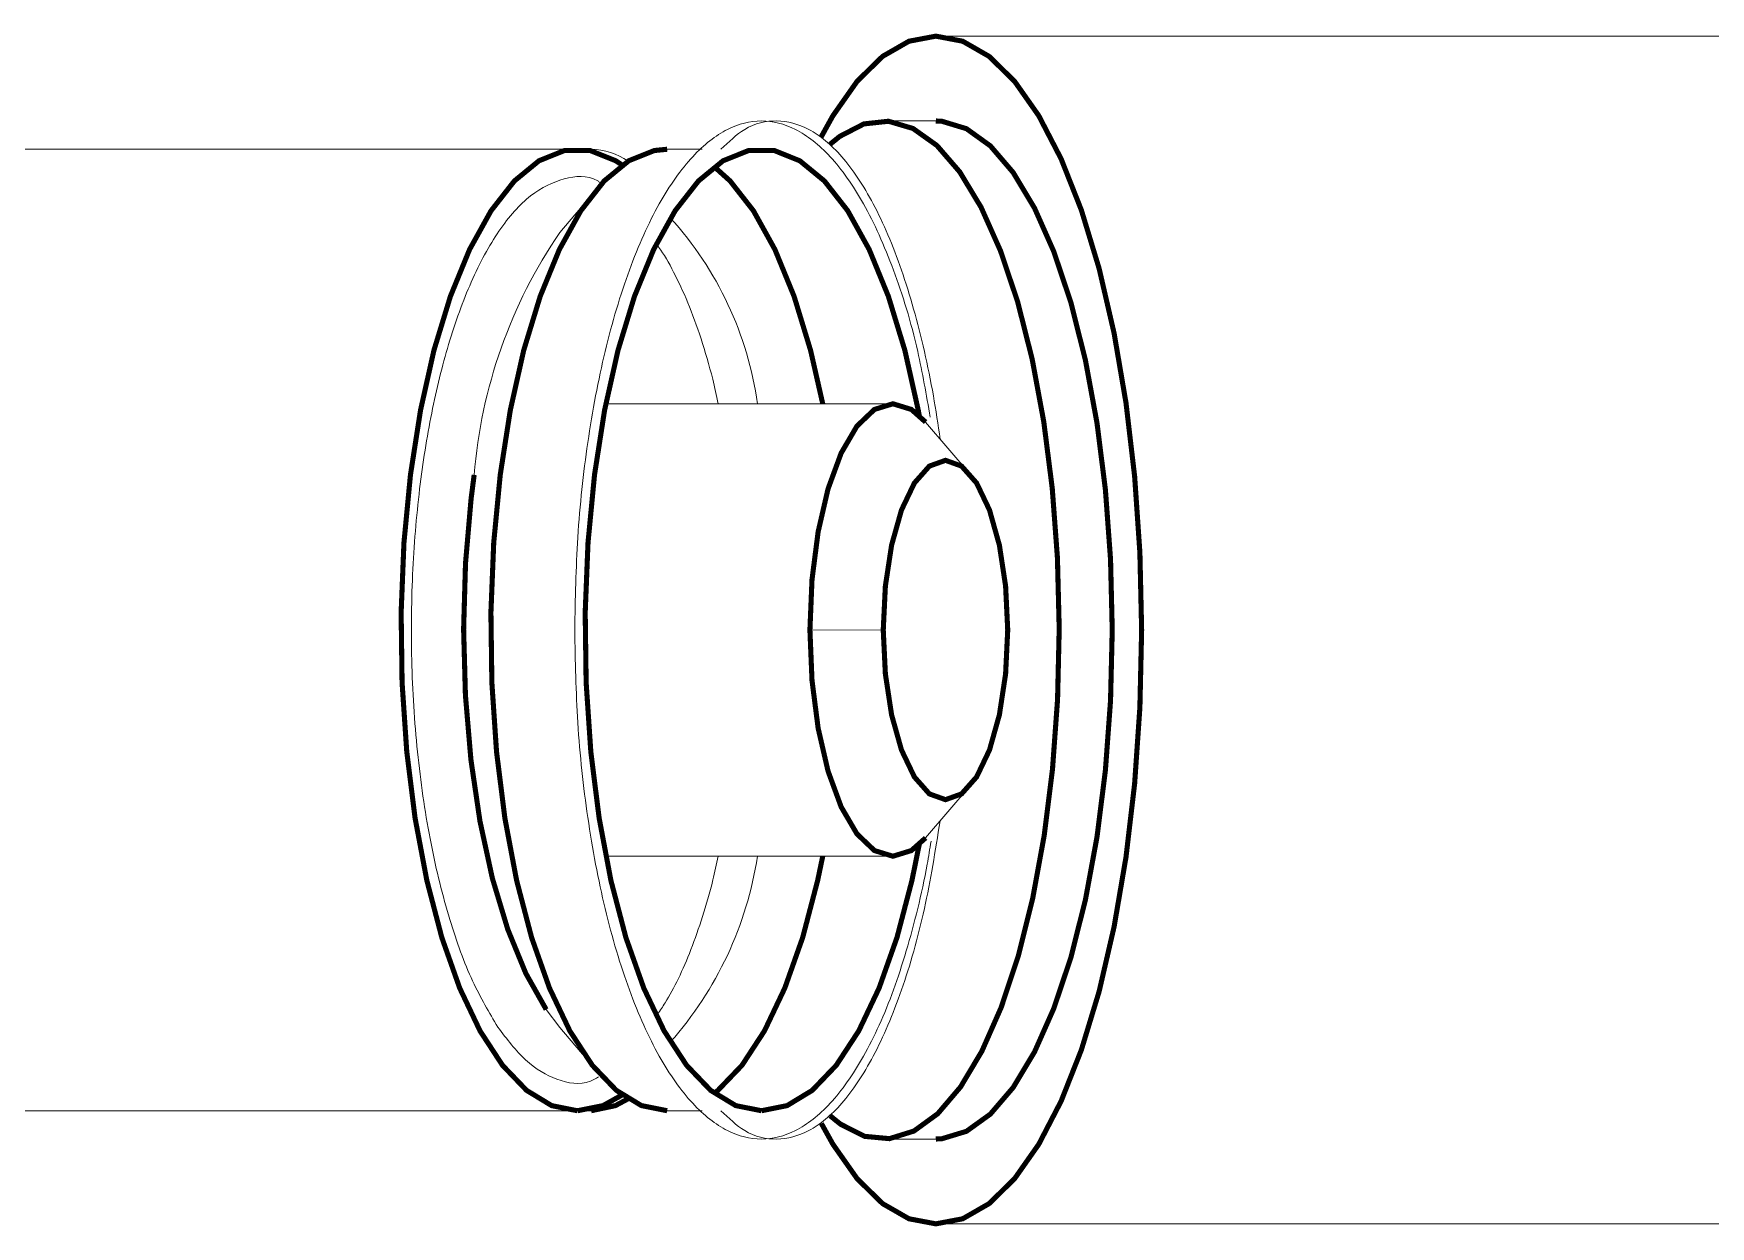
# Model space of a CAD drawing. Header units: millimetres. Extents: x -16985 to -606, y 2122 to 9380.
# Drawn here: x -2994.2 to -2934.9, y 6845 to 6887.2 of the extents above; entities that cross this region are included whole.
import ezdxf

# ---------------------------------------------------------------- set-up
doc = ezdxf.new("R2010")
doc.units = ezdxf.units.MM
for name, pattern in [('K5LT32768', [0]), ('K5LT32769', [0]), ('K5LT_THIN', [0])]:
    doc.linetypes.add(name, pattern=pattern)

msp = doc.modelspace()

# ---------------------------------------------------------------- linework, layer by layer
at = {"color": 7, "linetype": 'K5LT_THIN', "lineweight": 18}
for p, q in [((-2796.8377303861, 6887.1168339749), (-2962.274269584, 6887.1168339749)), ((-2962.274269584, 6884.1168339749), (-2964.1502363292, 6884.1168339749)), ((-2974.9563935139, 6883.1168339749), (-2995.3966866867, 6883.116833975)), ((-2974.4680398504, 6883.1168339749), (-2974.9563935139, 6883.1168339749)), ((-2970.5394948038, 6883.1168339749), (-2971.7803804268, 6883.1168339749)), ((-2974.2414218841, 6881.738116702), (-2975.5822954535, 6880.1694580152)), ((-2963.7936011611, 6874.1168339749), (-2973.9493177127, 6874.1168339749)), ((-2961.0645329017, 6871.6302278786), (-2962.6354640048, 6873.4680258465)), ((-2966.7293627991, 6866.1168339749), (-2964.1349569975, 6866.1168338561)), ((-2962.6354640048, 6858.7656421033), (-2961.0645329018, 6860.6034400712)), ((-2973.9493177127, 6858.1168339749), (-2963.7936011612, 6858.1168339749)), ((-2976.058940427, 6852.6960575653), (-2975.5822954535, 6852.0642099347)), ((-2975.5822954535, 6852.0642099347), (-2974.2414218841, 6850.4955512479)), ((-2995.3933981744, 6849.116833975), (-2974.9563935139, 6849.1168339749)), ((-2974.9563935139, 6849.1168339749), (-2974.4680398504, 6849.1168339749)), ((-2971.7803804268, 6849.1168339749), (-2970.5394948038, 6849.1168339749)), ((-2964.1502363292, 6848.1168339749), (-2962.2742695841, 6848.1168339749)), ((-2962.274269584, 6845.1168339749), (-2796.8369617365, 6845.1168339749))]:
    msp.add_line(p, q, dxfattribs=at)
at = {"color": 7, "linetype": 'K5LT_THIN', "const_width": 0.18}
for points in [[(-2966.3402160318, 6883.536673525), (-2965.9144418345, 6884.3033674544), (-2965.0603368064, 6885.5183041577), (-2964.1585613958, 6886.401276327), (-2963.2245452298, 6886.9371760638), (-2962.274269584, 6887.1168339749), (-2961.3239939383, 6886.9371760638), (-2960.3899777723, 6886.401276327), (-2959.4882023617, 6885.5183041577), (-2958.6340973336, 6884.3033674544), (-2957.842276662, 6882.777254121), (-2957.1262886181, 6880.9660763798), (-2956.4983839558, 6878.9008239841), (-2955.969306298, 6876.6168339749), (-2955.5481083101, 6874.1531860546), (-2955.2419968064, 6871.5520339221), (-2955.0562094396, 6868.8578840115), (-2954.9939250832, 6866.1168339749), (-2955.0562094396, 6863.3757839383), (-2955.2419968064, 6860.6816340278), (-2955.5481083101, 6858.0804818953), (-2955.969306298, 6855.6168339749), (-2956.4983839558, 6853.3328439657), (-2957.1262886181, 6851.26759157), (-2957.842276662, 6849.4564138288), (-2958.6340973336, 6847.9303004955), (-2959.4882023617, 6846.7153637922), (-2960.3899777723, 6845.8323916229), (-2961.3239939383, 6845.2964918861), (-2962.2742695841, 6845.1168339749), (-2963.2245452298, 6845.2964918861), (-2964.1585613958, 6845.8323916229), (-2965.0603368064, 6846.7153637922), (-2965.9144418345, 6847.9303004955), (-2966.3244130438, 6848.6663913314)], [(-2966.0187884451, 6883.2909442974), (-2965.6756902214, 6883.5707381797), (-2964.8187119162, 6884.0132590488), (-2963.9487224941, 6884.1074463608), (-2963.0826553095, 6883.8514668667), (-2962.2373673752, 6883.2503029162), (-2961.4293112592, 6882.3156554819), (-2960.6742148547, 6881.0657164127), (-2959.9867752542, 6879.524814351), (-2959.3803726877, 6877.7229412027), (-2958.8668100914, 6875.6951683789), (-2958.456083377, 6873.4809641711), (-2958.1561868727, 6871.1234255456), (-2957.972957723, 6868.6684393102), (-2957.9099622749, 6866.1637889792), (-2957.968426663, 6863.6582247226), (-2958.1472129445, 6861.2005144984), (-2958.4428412479, 6858.8384948406), (-2958.8495575045, 6856.618139775), (-2959.359445445, 6854.5826659874), (-2959.9625806805, 6852.7716916598), (-2960.6472238699, 6851.2204653475), (-2961.4000492122, 6849.9591799062), (-2962.2064038185, 6849.0123848222), (-2963.0505929135, 6848.398508385), (-2963.9161853167, 6848.1294990011), (-2964.7863332567, 6848.2105926321), (-2965.6441002935, 6848.6402108829), (-2966.0140237382, 6848.938416469)], [(-2956.0339742976, 6866.1168339749), (-2956.0947044223, 6868.6219497922), (-2956.2757127538, 6871.0783063796), (-2956.5734761708, 6873.4380935503), (-2956.9821990469, 6875.6553807311), (-2957.4939260564, 6877.6870109493), (-2958.0986970152, 6879.4934408335), (-2958.7847407443, 6881.0395102809), (-2959.538704183, 6882.2951268083), (-2960.3459122906, 6883.2358512682), (-2961.1906536795, 6883.8433735291), (-2962.0564864193, 6884.1058688613), (-2962.274269584, 6884.1168339749)], [(-2974.9563935139, 6849.1168339749), (-2975.8647254496, 6849.2979967177), (-2976.7536978671, 6849.8376237765), (-2977.6043638627, 6850.7242139376), (-2978.3985929676, 6851.9388710708), (-2979.1194575673, 6853.4557068683), (-2979.7515936844, 6855.2423926084), (-2980.281528435, 6857.2608481867), (-2980.6979671801, 6859.4680537266), (-2980.9920342507, 6861.8169664743), (-2981.1574621177, 6864.2575234325), (-2981.1907249735, 6866.7377083669), (-2981.091113878, 6869.2046604416), (-2980.8607518686, 6871.6058008561), (-2980.5045487118, 6873.8899534711), (-2980.0300962594, 6876.0084355394), (-2979.4475066417, 6877.9160952937), (-2978.7691967449, 6879.5722742782), (-2978.0096235668, 6880.9416739134), (-2977.1849760911, 6881.9951078234), (-2976.3128302468, 6882.7101238934), (-2975.4117743086, 6883.0714827972), (-2974.5010127193, 6883.0714827972), (-2973.5999567811, 6882.7101238934), (-2973.3683863949, 6882.5568484188)], [(-2971.7803804268, 6849.1168339749), (-2972.6887123625, 6849.2979967177), (-2973.57768478, 6849.8376237765), (-2974.4283507756, 6850.7242139376), (-2975.2225798805, 6851.9388710708), (-2975.9434444802, 6853.4557068683), (-2976.5755805973, 6855.2423926084), (-2977.105515348, 6857.2608481867), (-2977.521954093, 6859.4680537266), (-2977.8160211636, 6861.8169664743), (-2977.9814490307, 6864.2575234325), (-2978.0147118864, 6866.7377083669), (-2977.9151007909, 6869.2046604416), (-2977.6847387815, 6871.6058008561), (-2977.3285356247, 6873.8899534711), (-2976.8540831723, 6876.0084355394), (-2976.2714935546, 6877.9160952937), (-2975.5931836578, 6879.5722742782), (-2974.8336104797, 6880.9416739134), (-2974.008963004, 6881.9951078234), (-2973.1368171597, 6882.7101238934), (-2972.2357612215, 6883.0714827972), (-2971.7803804268, 6883.1168339749)], [(-2968.4447646415, 6849.1168339749), (-2969.3530965772, 6849.2979967177), (-2970.2420689947, 6849.8376237765), (-2971.0927349902, 6850.7242139376), (-2971.8869640951, 6851.9388710708), (-2972.6078286948, 6853.4557068683), (-2973.2399648119, 6855.2423926084), (-2973.7698995626, 6857.2608481867), (-2974.1863383076, 6859.4680537266), (-2974.4804053782, 6861.8169664743), (-2974.6458332453, 6864.2575234325), (-2974.6790961011, 6866.7377083669), (-2974.5794850055, 6869.2046604416), (-2974.3491229962, 6871.6058008561), (-2973.9929198394, 6873.8899534711), (-2973.518467387, 6876.0084355394), (-2972.9358777692, 6877.9160952937), (-2972.2575678724, 6879.5722742782), (-2971.4979946944, 6880.9416739134), (-2970.6733472186, 6881.9951078234), (-2969.8012013743, 6882.7101238934), (-2968.9001454361, 6883.0714827972), (-2967.9893838468, 6883.0714827972), (-2967.0883279086, 6882.7101238934), (-2966.2161820644, 6881.9951078234), (-2965.3915345886, 6880.9416739134), (-2964.6319614105, 6879.5722742782), (-2963.9536515137, 6877.9160952937), (-2963.371061896, 6876.0084355394), (-2962.8966094436, 6873.8899534711), (-2962.8619218345, 6873.7032863837)], [(-2970.1125725342, 6882.498065635), (-2969.5517978497, 6881.9951078234), (-2968.727150374, 6880.9416739134), (-2967.9675771959, 6879.5722742782), (-2967.2892672991, 6877.9160952937), (-2966.7066776814, 6876.0084355394), (-2966.2758273557, 6874.1168339749)], [(-2966.7293627991, 6866.116833973), (-2966.6557571257, 6867.8970014448), (-2966.4386310008, 6869.5879038864), (-2966.0888720351, 6871.1047523886), (-2965.6240186035, 6872.3714858338), (-2965.0673803982, 6873.3245849176), (-2964.4468695831, 6873.9162572722), (-2963.7936011615, 6874.1168339749), (-2963.1403327399, 6873.9162572726), (-2962.6354640048, 6873.4680258465)], [(-2964.1349569975, 6866.1168339155), (-2964.0599317641, 6867.669748188), (-2963.8399688984, 6869.1168339233), (-2963.4900585061, 6870.3594746198), (-2963.0340464023, 6871.3129863677), (-2962.5030090581, 6871.9123889172), (-2961.9331357911, 6872.116833975), (-2961.3632625225, 6871.9123889483), (-2960.8322251739, 6871.3129864279), (-2960.376213063, 6870.3594747049), (-2960.0263026616, 6869.1168340275), (-2959.8063397853, 6867.6697483043), (-2959.7313145405, 6866.1168340359)], [(-2962.6354640048, 6858.7656421033), (-2963.1403327393, 6858.3174106777), (-2963.7936011608, 6858.1168339749), (-2964.4468695823, 6858.3174106772), (-2965.0673803974, 6858.9090830312), (-2965.6240186027, 6859.8621821143), (-2966.0888720344, 6861.1289155589), (-2966.4386310003, 6862.6457640605), (-2966.6557571254, 6864.3366665015), (-2966.7293627991, 6866.116833973)], [(-2964.1349569975, 6866.1168339155), (-2964.0599317528, 6864.5639196468), (-2963.8399688765, 6863.1168339232), (-2963.4900584751, 6861.8741932455), (-2963.0340463642, 6860.9206815222), (-2962.5030090156, 6860.3212790016), (-2961.9331357469, 6860.1168339749), (-2961.3632624798, 6860.3212790328), (-2960.8322251356, 6860.9206815824), (-2960.3762130317, 6861.8741933306), (-2960.0263026395, 6863.1168340275), (-2959.8063397738, 6864.5639197631), (-2959.7313145405, 6866.1168340359)], [(-2962.2742695841, 6848.1168339749), (-2962.0564864193, 6848.1277990886), (-2961.1906536795, 6848.3902944207), (-2960.3459122906, 6848.9978166816), (-2959.538704183, 6849.9385411415), (-2958.7847407443, 6851.1941576689), (-2958.0986970152, 6852.7402271163), (-2957.4939260564, 6854.5466570006), (-2956.9821990469, 6856.5782872187), (-2956.5734761708, 6858.7955743996), (-2956.2757127538, 6861.1553615702), (-2956.0947044223, 6863.6117181576), (-2956.0339742976, 6866.1168339749)], [(-2962.8619218409, 6858.530381531), (-2963.1196297204, 6857.2608481867), (-2963.649564471, 6855.2423926084), (-2964.2817005881, 6853.4557068683), (-2965.0025651878, 6851.9388710708), (-2965.7967942927, 6850.7242139376), (-2966.6474602883, 6849.8376237765), (-2967.5364327058, 6849.2979967177), (-2968.4447646415, 6849.1168339749)], [(-2966.2758273557, 6858.1168339749), (-2966.4552455057, 6857.2608481867), (-2966.9851802564, 6855.2423926084), (-2967.6173163735, 6853.4557068683), (-2968.3381809732, 6851.9388710708), (-2969.1324100781, 6850.7242139376), (-2969.9830760737, 6849.8376237765), (-2970.1125725342, 6849.7356023149)], [(-2973.3683864202, 6849.676819513), (-2974.0480615782, 6849.2979967177), (-2974.9563935139, 6849.1168339749)], [(-2974.4680398504, 6849.1168339749), (-2973.6099230298, 6849.2979967176), (-2973.1624119085, 6849.5392340143)]]:
    msp.add_lwpolyline(points, dxfattribs=at)
at = {"color": 8, "linetype": 'K5LT32769', "true_color": 0x808080, "const_width": 0.18}
msp.add_lwpolyline([(-2978.6072800053, 6871.6001134296), (-2978.7155825116, 6870.759330032), (-2978.9129777788, 6868.4806389891), (-2978.9804125367, 6866.1465423602), (-2978.9163061719, 6863.8117493919), (-2978.7221612832, 6861.5309856525), (-2978.4025284623, 6859.3577103111), (-2977.9648996315, 6857.3428630995), (-2977.4195324398, 6855.5336703288), (-2976.7792098319, 6853.9725379441), (-2976.058940427, 6852.6960575653)], dxfattribs=at)
at = {"color": 7, "linetype": 'K5LT_THIN', "lineweight": 18}
for centre, radius, start, end in [((-2974.5387244721, 6880.6693179293), 2.448536524008945, 55.79912690450092, 88.34574931400168), ((-2960.9350929448, 6870.1804023128), 17.72912223317762, 145.7069103435005, 175.4069557807011)]:
    msp.add_arc(centre, radius, start, end, dxfattribs=at)
at = {"color": 8, "linetype": 'K5LT32768', "lineweight": 15, "true_color": 0x808080}
for centre, radius, start, end in [((-2980.7903583004, 6872.4059557595), 12.32421588710789, 7.979713985199728, 42.19968549239977), ((-2981.2986147222, 6860.0656854856), 12.86164690412222, 318.5358704039999, 351.2847300926999)]:
    msp.add_arc(centre, radius, start, end, dxfattribs=at)
at = {"color": 7, "linetype": 'K5LT_THIN', "lineweight": 18}
for points, knots in [([(-2962.474076061682, 6873.641971306849), (-2962.61144673221, 6874.432979701273), (-2962.943381692518, 6876.34432903806), (-2963.74616848561, 6878.9279027478), (-2964.623505486136, 6880.891272802208), (-2965.401130193839, 6882.1266754423), (-2966.194940781094, 6883.112285493917), (-2967.212137299757, 6883.909609969093), (-2968.444728446085, 6884.217482745737), (-2969.677541100931, 6883.909405253443), (-2970.908620298053, 6882.944966198019), (-2972.09243880479, 6881.273659800612), (-2973.148805390957, 6878.935897292641), (-2973.866056083677, 6876.527974950546), (-2974.320229900476, 6874.411128321754), (-2974.680122992604, 6872.24745189779), (-2974.984962659217, 6869.475847451648), (-2975.028898977569, 6867.214586811631), (-2975.050228326893, 6866.116833974947)], [0, 0, 0, 0, 0.0537829464943283, 0.1299581645871871, 0.2061333826800484, 0.2434719903956191, 0.2808214152181789, 0.3524363625644927, 0.4200040328225682, 0.4875717030806428, 0.5591866504269595, 0.6337789136717598, 0.709954131764624, 0.7861293498574866, 0.8234679575731721, 0.8608173823956138, 0.9324323297419274, 1, 1, 1, 1]), ([(-2969.881091207813, 6883.116833974949), (-2969.602239449769, 6883.379035750071), (-2968.961071419747, 6883.98192022461), (-2967.900748701852, 6884.204716621001), (-2966.737960696064, 6883.913038366549), (-2965.574360464917, 6882.943970064193), (-2964.456324241453, 6881.273754382169), (-2963.457600955248, 6878.93657107517), (-2962.782230534891, 6876.525777192949), (-2962.356590459957, 6874.453248486493), (-2962.196298316201, 6873.380202896846), (-2962.119195862082, 6872.864055028309)], [0, 0, 0, 0, 0.0932545732057379, 0.2144216389817854, 0.3355887047578308, 0.4640136305028748, 0.5977776870767711, 0.7343804088504938, 0.8709831306242105, 0.9379413300085085, 1, 1, 1, 1]), ([(-2972.112407249303, 6879.697016354154), (-2972.098415896496, 6879.679387131737), (-2971.908832559594, 6879.440510529967), (-2971.542465258859, 6878.782377236802), (-2971.037986663829, 6877.718373705381), (-2970.574145526363, 6876.436396205161), (-2970.214296183116, 6875.229955168515), (-2970.038191829724, 6874.409064745023), (-2969.975500014431, 6874.116833974949)], [0, 0, 0, 0, 0.0168130413521798, 0.2278173188019399, 0.4428086355676999, 0.660575678752624, 0.8791675137858921, 1, 1, 1, 1]), ([(-2975.050228326892, 6866.116833974947), (-2975.028797703361, 6865.018983983941), (-2974.984652770311, 6862.757523215772), (-2974.617160965286, 6859.402787518206), (-2974.00771391569, 6856.176823606865), (-2973.148745067444, 6853.298391687271), (-2972.265371604697, 6851.343288226763), (-2971.488518187176, 6850.106829528905), (-2970.69452255568, 6849.121472124477), (-2969.677414493513, 6848.324031979468), (-2968.444789266094, 6848.016184500243), (-2967.212013340955, 6848.324291597787), (-2965.980812840583, 6849.288576684407), (-2964.797466952615, 6850.960502196875), (-2963.739288253678, 6853.295885494829), (-2963.027672874005, 6855.711207924826), (-2962.62113962938, 6857.546960414142), (-2962.488188241555, 6858.37339674375), (-2962.444553416563, 6858.644634262958)], [0, 0, 0, 0, 0.0674529097959879, 0.1389462225733099, 0.213411794420211, 0.2894576325419371, 0.3655034706636605, 0.4027786605366568, 0.4400646491443091, 0.5115579619216294, 0.5790108717176188, 0.6464637815136157, 0.7179570942909307, 0.7924226661378353, 0.8684685042595628, 0.944514342381287, 0.9817895322543999, 1, 1, 1, 1]), ([(-2962.122536710274, 6859.365704536194), (-2962.293528681283, 6858.307900501904), (-2962.646209482206, 6856.126118680021), (-2963.461302195939, 6853.302280439826), (-2964.292392631067, 6851.342870493992), (-2965.026755412787, 6850.106821715247), (-2965.776685943689, 6849.121923310141), (-2966.73808412557, 6848.320297865866), (-2967.900716319662, 6848.029038356163), (-2968.96107738004, 6848.251731706993), (-2969.602241256328, 6848.854627344784), (-2969.881091207873, 6849.116833974949)], [0, 0, 0, 0, 0.1285969193338312, 0.2652385620183466, 0.4018802047028621, 0.4688574818481425, 0.5358541625121174, 0.6643156791465159, 0.7855172678990965, 0.9067188566516778, 1, 1, 1, 1]), ([(-2969.973011032966, 6858.116833974949), (-2970.034413780956, 6857.833901865214), (-2970.198186984535, 6857.079266290692), (-2970.521933639819, 6855.967858318369), (-2970.930676904557, 6854.794577308074), (-2971.375936512031, 6853.779789229966), (-2971.778545232135, 6853.017005918197), (-2972.030930086558, 6852.663565593935), (-2972.123667296211, 6852.533696194576)], [0, 0, 0, 0, 0.1168173047573286, 0.3115747236047547, 0.5061589280478035, 0.6991099752006402, 0.8894398739718077, 1, 1, 1, 1])]:
    msp.add_open_spline(points, degree=3, knots=knots, dxfattribs=at)
at = {"color": 8, "linetype": 'K5LT32768', "lineweight": 15, "true_color": 0x808080}
for points, knots in [([(-2977.771351722923, 6852.075512984698), (-2978.076491171134, 6852.588923618378), (-2978.705048101985, 6853.646498488041), (-2979.508768820089, 6855.857357874665), (-2980.172528085489, 6858.52749271001), (-2980.630424969314, 6861.58059923678), (-2980.84975154618, 6864.822018191328), (-2980.823620421755, 6868.050795859002), (-2980.575082039686, 6871.078684312229), (-2980.137935923594, 6873.830567879872), (-2979.524396355587, 6876.319507371133), (-2978.723604859683, 6878.526394930956), (-2977.74099664917, 6880.326890544882), (-2976.620403689889, 6881.590424448403), (-2975.434521428137, 6882.133844036877), (-2974.591870242326, 6882.220652190043), (-2974.178271692141, 6881.961300295742), (-2974.14956629595, 6881.943300235357)], [0, 0, 0, 0, 0.0658437337532916, 0.1356315463187914, 0.2083207688560267, 0.2825525929690154, 0.3567844170817875, 0.4294736396184302, 0.4992614521830935, 0.5651051859354635, 0.63094891968783, 0.7007367322524829, 0.7734259547890996, 0.8476577789018309, 0.9218896030147449, 0.994578825551886, 1, 1, 1, 1]), ([(-2974.205948647303, 6850.3108908515), (-2974.301389300919, 6850.258095395286), (-2974.784281546243, 6849.990971109898), (-2975.666643602977, 6850.166898872827), (-2976.781339707064, 6850.775990316748), (-2977.447807873963, 6851.650818577899), (-2977.771351722923, 6852.075512984698)], [0, 0, 0, 0, 0.0791485538342093, 0.4004606153327671, 0.7089474190181869, 1, 1, 1, 1])]:
    msp.add_open_spline(points, degree=3, knots=knots, dxfattribs=at)

doc.saveas('drawing.dxf')
